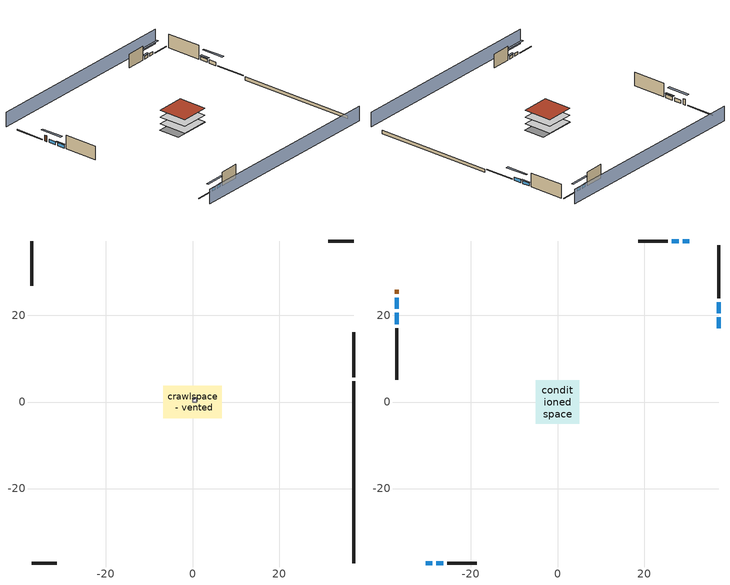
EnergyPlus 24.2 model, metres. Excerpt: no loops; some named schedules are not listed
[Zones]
central ac and furnace airloop ret air zone
 floor adiabatic (AdiabaticConst): 0,0 0,1 1,1 1,0 z0
 wall adiabatic (AdiabaticConst): 0,1 0,0 1,0 1,1 0,1 z0:1
 ceiling adiabatic (AdiabaticConst): 1,0 1,1 0,1 0,0 z1
crawlspace - vented
 floor foundation (Slab1 construction): -6.75,-3.75 -6.75,3.75 6.75,3.75 6.75,-3.75 z-0.91
 wall outside (RimJoist1 construction): 37.21,5.7 37.21,16.1 z0.3:0.61
 wall outside (RimJoist2 construction): -37.21,-37.21 -31.42,-37.21 z0.3:0.61
 wall outside (RimJoist3 construction): -37.21,37.21 -37.21,26.82 z0.3:0.61
 wall outside (RimJoist4 construction): 37.21,37.21 31.42,37.21 z0.3:0.61
 wall foundation (FoundationWall1 construction): 37.21,-37.21 37.21,4.77 z-0.91:0.3
conditioned space
 floor to crawlspace - vented (Floor1 construction): -5.03,-5.03 -5.03,5.03 5.03,5.03 5.03,-5.03 z0.3
 floor adiabatic (AdiabaticFloorConstruction): -5.03,-5.03 -5.03,5.03 5.03,5.03 5.03,-5.03 z2.74
 wall outside (AdiabaticWallConstruction 1): -37.21,25.89 -37.21,24.97 z0.3:2.34
 wall outside (AdiabaticWallConstruction): 37.21,17.03 37.21,19.59 / 37.21,20.51 37.21,23.07 / -37.21,20.6 -37.21,17.93 z0.3:1.46; -30.49,-37.21 -28.9,-37.21 / -27.98,-37.21 -26.39,-37.21 / 30.49,37.21 28.9,37.21 / 27.98,37.21 26.39,37.21 z0.3:1.34; -37.21,24.05 -37.21,21.52 z0.3:1.43
 wall outside (Wall1 construction): 37.21,24 37.21,36.28 z0.3:5.18
 wall outside (Wall2 construction): -25.46,-37.21 -18.64,-37.21 z0.3:5.18
 wall outside (Wall3 construction): -37.21,17 -37.21,5.1 z0.3:5.18
 wall outside (Wall4 construction): 25.46,37.21 18.64,37.21 z0.3:5.18
 window (WindowConstruction): 37.21,17.03 37.21,19.58 z0.3:1.46
 window (WindowConstruction 1): 37.21,20.51 37.21,23.07 z0.3:1.46
 window (WindowConstruction 2): -30.49,-37.21 -28.91,-37.21 z0.3:1.34
 window (WindowConstruction 3): -27.98,-37.21 -26.39,-37.21 z0.3:1.34
 window (WindowConstruction 4): -37.21,24.05 -37.21,21.53 z0.3:1.43
 window (WindowConstruction 5): -37.21,20.6 -37.21,17.93 z0.3:1.46
 window (WindowConstruction 6): 30.49,37.21 28.91,37.21 z0.3:1.34
 window (WindowConstruction 7): 27.98,37.21 26.39,37.21 z0.3:1.34
 door (Door): -37.21,25.89 -37.21,24.98 z0.3:2.34
 ceiling adiabatic (AdiabaticFloorConstruction): 5.03,-5.03 5.03,5.03 -5.03,5.03 -5.03,-5.03 z2.74
 roof outside (Roof1 construction): -5.03,5.03 -5.03,-5.03 5.03,-5.03 5.03,5.03 z5.18
shading: 37.21,41.78 -37.21,41.78 / -37.21,-41.78 37.21,-41.78 z0:5.18; 37.21,22.33 37.21,14.28 37.82,14.28 37.82,22.33 z4.21; 37.21,23.38 37.21,20.21 37.82,20.21 37.82,23.38 z1.77; -26.16,-37.21 -33.23,-37.21 -33.23,-37.82 -26.16,-37.82 z4.08; -26.08,-37.21 -28.28,-37.21 -28.28,-37.82 -26.08,-37.82 z1.65; -37.21,18.78 -37.21,26.79 -37.82,26.79 -37.82,18.78 z4.18; -37.21,17.63 -37.21,20.9 -37.82,20.9 -37.82,17.63 z1.77; 26.16,37.21 33.23,37.21 33.23,37.82 26.16,37.82 z4.08; 26.08,37.21 28.28,37.21 28.28,37.82 26.08,37.82 z1.65
[Building]
Building 1: Terrain=Suburbs
[Site:Location]
Portland Intl Arpt_OR: Latitude {deg}=45.59; Longitude {deg}=-122.6; Time Zone {hr}=-8; Elevation {m}=33; Keep Site Location Information=Yes
[Site:GroundTemperature:Shallow]
10.2558, 8.96328, 8.85977, 9.47314, 11.9355, 14.3863, 16.5111, 17.8571, 17.9714, 16.8767, 14.8061, 12.4304
[Site:WaterMainsTemperature]
Calculation Method=Schedule; Temperature Schedule=mains temperature schedule
[Material] Roughness=Rough; Thermal Absorptance=0.9
Name | Thickness {m} | Conductivity {W/m-K} | Density {kg/m3} | Specific Heat {J/kg-K} | Solar Absorptance | Visible Absorptance
asphalt or fiberglass shingles | 0.00635 | 0.162714 | 1121.4 | 1465.45 | 0.85 | 0.85
brick veneer | 0.1016 | 0.793375 | 1762.2 | 795.53 | 0.5 | 0.5
concrete 8.0 in. | 0.2032 | 1.803125 | 2242.8 | 837.4 | 0.7 | 0.7
door material | 0.04445 | 0.0612267 | 512.64 | 1214.23 | 0.7 | 0.7
floor covering | 0.0127 | 0.0433444 | 54.468 | 1339.84 | 0.6 | 0.6
floor rigid ins; wall rigid ins | 0.512978 | 0.029427 | 32.04 | 1214.23 | 0.7 | 0.7
floor stud and cavity | 0.1397 | 0.923637 | 92.3553 | 1139.71 | 0.7 | 0.7
floor stud and cavity 1 | 0.1397 | 1.75129 | 37.0049 | 1207.88 | 0.7 | 0.7
furniture material conditioned space 1 | 0.1524 | 0.115458 | 640.8 | 1214.23 | 0.6 | 0.6
gypsum board | 0.0127 | 0.160291 | 801 | 837.4 | 0.6 | 0.6
osb sheathing 0.5 in. | 0.0127 | 0.115458 | 512.64 | 1214.23 | 0.7 | 0.7
osb sheathing 0.75 in. | 0.01905 | 0.115458 | 512.64 | 1214.23 | 0.7 | 0.7
rim joist stud and cavity | 0.0508 | 0.180795 | 50.32683 | 1063.81 | 0.6 | 0.6
roof rigid ins | 0.103632 | 0.029427 | 32.04 | 1214.23 | 0.7 | 0.7
roof stud and cavity | 0.2032 | 0.0828465 | 78.34581 | 1123.46 | 0.7 | 0.7
soil 0.5 in. | 0.0127 | 1.3848 | 1842.3 | 418.7 | 0.7 | 0.7
wall stud and cavity | 0.1397 | 0.558292 | 139.0536 | 1170.24 | 0.7 | 0.7
wall stud and cavity 1 | 0.0889 | 0.380278 | 52.3479 | 1209.89 | 0.7 | 0.7
wall stud and cavity 2 | 0.0889 | 0.391764 | 83.0341 | 1211.67 | 0.7 | 0.7
wood siding; wood siding 1 | 0.0254 | 0.102417 | 544.68 | 1172.36 | 0.7 | 0.7
[Material:NoMass]
Adiabatic: Roughness=Rough; Thermal Resistance {m2-K/W}=176.1; Thermal Absorptance=0.9; Solar Absorptance=0.7; Visible Absorptance=0.7
[WindowMaterial:SimpleGlazingSystem]
WindowMaterial: U-Factor {W/m2-K}=2.78222; Solar Heat Gain Coefficient=0.56
[Construction]
AdiabaticConst: Adiabatic
AdiabaticFloorConstruction: floor stud and cavity 1, floor rigid ins, osb sheathing 0.75 in., floor covering
AdiabaticWallConstruction: wood siding, wall rigid ins, wall stud and cavity 1, gypsum board
AdiabaticWallConstruction 1: wood siding 1, wall rigid ins, wall stud and cavity 1, gypsum board
Door: door material
Floor1 construction: floor stud and cavity, osb sheathing 0.75 in., floor covering
FoundationWall1 construction: concrete 8.0 in.
furniture construction conditioned space 1: furniture material conditioned space 1
PartitionWallConstruction: gypsum board, wall stud and cavity 2, gypsum board
RimJoist1 construction; RimJoist2 construction; RimJoist3 construction; RimJoist4 construction: brick veneer, rim joist stud and cavity
Roof1 construction: asphalt or fiberglass shingles, roof rigid ins, osb sheathing 0.75 in., roof stud and cavity, gypsum board
Slab1 construction: soil 0.5 in.
Wall1 construction; Wall2 construction; Wall3 construction; Wall4 construction: brick veneer, osb sheathing 0.5 in., wall stud and cavity, gypsum board
WindowConstruction; WindowConstruction 1; WindowConstruction 2; WindowConstruction 3; WindowConstruction 4; WindowConstruction 5; WindowConstruction 6; WindowConstruction 7: WindowMaterial
[Zone] Multiplier=1
Name | Volume {m3} | Part of Total Floor Area
central ac and furnace airloop ret air zone | 1 | No
conditioned space | 493.619 | Yes
crawlspace - vented | 123.405 | Yes
[Space]
Name | Zone | Space Type | Volume {m3}
central ac and furnace airloop ret air space | central ac and furnace airloop ret air zone | Plenum Space Type
conditioned space 1 | conditioned space |  | 493.619
crawlspace - vented 1 | crawlspace - vented |  | 123.405
[SpaceList]
Plenum Space Type: central ac and furnace airloop ret air space
[OtherEquipment] Design Level Calculation Method=EquipmentLevel
Name | Fuel Type | Zone or ZoneList or Space or SpaceList | Schedule | Design Level {W} | Fraction Latent | Fraction Radiant | Fraction Lost
central ac and furnace airloop_0 RetCondToRP; central ac and furnace airloop_0 RetSensLkToRP | None | central ac and furnace airloop ret air space | Always On Discrete | 0 | 0 | 0 | 0
central ac and furnace airloop_0 RetLatLkToRP | None | central ac and furnace airloop ret air space | Always On Discrete | 0 | 1 | 0 | 0
central ac and furnace airloop_0 SupCondToLv; central ac and furnace airloop_0 SupSensLkToCond; mech vent house fan sensible load; water heater sens | None | conditioned space 1 | Always On Discrete | 0 | 0 | 0 | 0
central ac and furnace airloop_0 SupLatLkToCond; mech vent house fan latent load; water heater lat | None | conditioned space 1 | Always On Discrete | 0 | 1 | 0 | 0
clothes dryer 1 | Electricity | conditioned space 1 | clothes_dryer | 0 | 0.015 | 0.081 | 0.85
cooking range 1 | Electricity | conditioned space 1 | cooking_range | 0 | 0.08 | 0.432 | 0.2
general water use latent | None | conditioned space 1 | general water use schedule | 62.594 | 1 | 0 | 0
general water use sensible | None | conditioned space 1 | general water use schedule | -61.6891 | 0 | 0.6 | 0
water heater energy adjustment1 | Electricity | conditioned space 1 | Always On Discrete | 0.01 | 0 | 0 | 1
central ac and furnace airloop_0 RetCondToDZ; central ac and furnace airloop_0 SupCondToDZ; central ac and furnace airloop_0 SupSensLkToDZ | None | crawlspace - vented 1 | Always On Discrete | 0 | 0 | 0 | 0
central ac and furnace airloop_0 SupLatLkToDZ | None | crawlspace - vented 1 | Always On Discrete | 0 | 1 | 0 | 0
[SurfaceProperty:IncidentSolarMultiplier] Incident Solar Multiplier=1; Incident Solar Multiplier Schedule=trans schedule winter=0.85 summer=0.7
Window1; Window2; Window3; Window4; Window5; Window6; Window7; Window8
[InternalMass] Zone or ZoneList=conditioned space; Space or SpaceList=conditioned space 1
Name | Construction | Surface Area {m2}
furniture mass conditioned space 1 | furniture construction conditioned space 1 | 80.97429
partition wall mass | PartitionWallConstruction | 202.436
[Lights]
interior lighting: Zone or ZoneList or Space or SpaceList=conditioned space 1; Schedule=lighting_interior; Design Level Calculation Method=LightingLevel; Lighting Level {W}=367.538; Return Air Fraction=0; Fraction Radiant=0.6; Fraction Visible=0.2; Fraction Replaceable=1
[People]
occupants: Zone or ZoneList or Space or SpaceList=conditioned space 1; Number of People Schedule=occupants; Number of People Calculation Method=People; Number of People=3; Fraction Radiant=0.314171; Sensible Heat Fraction=0.56303; Activity Level Schedule=occupants activity schedule; Carbon Dioxide Generation Rate {m3/s-W}=0; Enable ASHRAE 55 Comfort Warnings=No; Mean Radiant Temperature Calculation Type=EnclosureAveraged
[ElectricEquipment] Zone or ZoneList or Space or SpaceList=conditioned space 1; Design Level Calculation Method=EquipmentLevel
Name | Schedule | Design Level {W} | Fraction Latent | Fraction Radiant | Fraction Lost
clothes dryer | clothes_dryer | 5310.44 | 0.015 | 0.081 | 0.85
clothes washer | clothes_washer | 289.643 | 0.03 | 0.162 | 0.7
cooking range | cooking_range | 1713.23 | 0.08 | 0.432 | 0.2
dishwasher | dishwasher | 738.202 | 0.3 | 0.18 | 0.4
fridge | fridge schedule | 41.5354 | 0 | 0.6 | 0
mech vent bath fan 0 | mech vent bath fan 0 schedule | 30 | 0 | 0 | 1
mech vent house fan | mech vent house fan schedule | 0 | 0 | 0 | 1
mech vent house fan cfis | mech vent house fan cfis schedule | 0 | 0 | 0 | 0
mech vent range fan 0 | mech vent range fan 0 schedule | 30 | 0 | 0 | 1
misc plug loads | plug_loads_other | 200.181 | 0.021 | 0.558 | 0.049
misc tv | plug_loads_tv | 311.403 | 0 | 0.6 | 0
whole house fan | Always On Discrete | 0 | 0 | 0 | 1
[ZoneInfiltration:DesignFlowRate] Schedule=Always On Discrete
Name | Zone or ZoneList or Space or SpaceList | Design Flow Rate Calculation Method | Design Flow Rate {m3/s} | Air Changes per Hour {1/hr} | Constant Term Coefficient | Temperature Term Coefficient | Velocity Term Coefficient | Velocity Squared Term Coefficient
infil flow; natural vent flow; whole house fan flow | conditioned space 1 | Flow/Zone | 0
crawlspace_vented 1 duct leakage imbalance infil flow | crawlspace - vented 1 | Flow/Zone | 0
infil crawlspace - vented 1 | crawlspace - vented 1 | AirChanges/Hour |  | 2.6013 | 1 | 0 | 0 | 0
[ZoneMixing] Schedule=Always On Continuous; Design Flow Rate Calculation Method=Flow/Zone; Design Flow Rate {m3/s}=0
Name | Zone or Space | Source Zone or Space
central ac and furnace airloop_0 ZoneMixDZToCond mix | conditioned space | crawlspace - vented
central ac and furnace airloop_0 ZoneMixCondToDZ mix | crawlspace - vented | conditioned space
[SurfaceProperty:ExposedFoundationPerimeter]
Slab1: Exposed Perimeter Calculation Method=TotalExposedPerimeter; Total Exposed Perimeter {m}=41.9862
[AvailabilityManager:Scheduled]
central ac and furnace airloop Availability Manager: Schedule=Always On Discrete
[AirLoopHVAC:ReturnPlenum]
Air Loop HVAC Return Plenum 1: Zone=central ac and furnace airloop ret air zone
[WaterUse:Equipment]
dishwasher: Peak Flow Rate {m3/s}=5.89343e-06; Flow Rate Fraction Schedule=hot_water_dishwasher
[Foundation:Kiva]
Foundation Kiva 1: Initial Indoor Air Temperature {C}=8.52769; Wall Height Above Grade {m}=0.3048; Wall Depth Below Slab {m}=0.2032
[Foundation:Kiva:Settings]
Soil Conductivity {W/m-K}=1.3848; Soil Density {kg/m3}=1842.3; Soil Specific Heat {J/kg-K}=418.7; Ground Solar Absorptivity=0.9; Ground Thermal Absorptivity=0.9; Ground Surface Roughness {m}=0.03; Far-Field Width {m}=40; Deep-Ground Boundary Condition=ZeroFlux; Deep-Ground Depth {m}=40; Minimum Cell Dimension {m}=0.2; Maximum Cell Growth Coefficient=3; Simulation Timestep=Timestep
[Exterior:Lights]
exterior lighting: Schedule=exterior lighting schedule; Design Level {W}=8.01452
[EnergyManagementSystem:GlobalVariable]
central_ac_and_furnace_airloop_0_DuctImbalLkExhFanEquivCond
central_ac_and_furnace_airloop_0_DuctImbalLkExhFanEquivDZ
central_ac_and_furnace_airloop_0_DuctImbalLkSupFanEquivCond
central_ac_and_furnace_airloop_0_DuctImbalLkSupFanEquivDZ
central_ac_and_furnace_airloop_0_DZ_T
central_ac_and_furnace_airloop_0_DZ_W
central_ac_and_furnace_airloop_0_RetCondToDZ
central_ac_and_furnace_airloop_0_RetCondToRP
central_ac_and_furnace_airloop_0_RetLatLkToRP
central_ac_and_furnace_airloop_0_RetSensLkToRP
central_ac_and_furnace_airloop_0_SupCondToDZ
central_ac_and_furnace_airloop_0_SupCondToLv
central_ac_and_furnace_airloop_0_SupLatLkToCond
central_ac_and_furnace_airloop_0_SupLatLkToDZ
central_ac_and_furnace_airloop_0_SupSensLkToCond
central_ac_and_furnace_airloop_0_SupSensLkToDZ
central_ac_and_furnace_airloop_0_ZoneMixCondToDZ
central_ac_and_furnace_airloop_0_ZoneMixDZToCond
central_ac_and_furnace_airloop_AH_MFR
central_ac_and_furnace_airloop_AH_Tout
central_ac_and_furnace_airloop_AH_VFR
central_ac_and_furnace_airloop_AH_Wout
central_ac_and_furnace_airloop_Fan_RTF
central_ac_and_furnace_airloop_RA_T
central_ac_and_furnace_airloop_Ra_W
infil_program_Qfan
infil_program_Qinf
natural_vent_program_Qnv
natural_vent_program_Qwhf
[EnergyManagementSystem:Sensor]
Name | Output:Variable or Output:Meter Index Key | Output:Variable or Output:Meter
airflow_gain | infil flow | Infiltration Sensible Heat Gain Energy
airflow_gain_1 | natural vent flow | Infiltration Sensible Heat Gain Energy
airflow_gain_2 | whole house fan flow | Infiltration Sensible Heat Gain Energy
airflow_loss | infil flow | Infiltration Sensible Heat Loss Energy
airflow_loss_1 | natural vent flow | Infiltration Sensible Heat Loss Energy
airflow_loss_2 | whole house fan flow | Infiltration Sensible Heat Loss Energy
central_ac_and_furnace_airloop_0_DZ_T_s | crawlspace - vented | Zone Air Temperature
central_ac_and_furnace_airloop_0_DZ_W_s | crawlspace - vented | Zone Mean Air Humidity Ratio
central_ac_and_furnace_airloop_AH_MFR_s | Node 5 | System Node Mass Flow Rate
central_ac_and_furnace_airloop_AH_Tout_s | Node 5 | System Node Temperature
central_ac_and_furnace_airloop_AH_VFR_s | Node 5 | System Node Current Density Volume Flow Rate
central_ac_and_furnace_airloop_AH_Wout_s | Node 5 | System Node Humidity Ratio
central_ac_and_furnace_airloop_RA_T_s | Node 8 | System Node Temperature
central_ac_and_furnace_airloop_Ra_W_s | Node 8 | System Node Humidity Ratio
clg_load_cond |  | Cooling:EnergyTransfer:Zone:CONDITIONED SPACE
clg_load_duct |  | Cooling:EnergyTransfer:Zone:CENTRAL AC AND FURNACE AIRLOOP RET AIR ZONE
clg_sp_s; clg_sp_s_1 | cooling setpoint | Schedule Value
clothes_dryer_exhaust_0_sch_s | clothes_dryer | Schedule Value
cool_season | cooling season schedule | Schedule Value
ducts_conv | central ac and furnace airloop_0 RetCondToRP | Other Equipment Convective Heating Energy
ducts_conv_1 | central ac and furnace airloop_0 RetLatLkToRP | Other Equipment Convective Heating Energy
ducts_conv_2 | central ac and furnace airloop_0 RetSensLkToRP | Other Equipment Convective Heating Energy
ducts_conv_3 | central ac and furnace airloop_0 SupCondToLv | Other Equipment Convective Heating Energy
ducts_conv_4 | central ac and furnace airloop_0 SupLatLkToCond | Other Equipment Convective Heating Energy
ducts_conv_5 | central ac and furnace airloop_0 SupSensLkToCond | Other Equipment Convective Heating Energy
ducts_rad | central ac and furnace airloop_0 RetCondToRP | Other Equipment Radiant Heating Energy
ducts_rad_1 | central ac and furnace airloop_0 RetLatLkToRP | Other Equipment Radiant Heating Energy
ducts_rad_2 | central ac and furnace airloop_0 RetSensLkToRP | Other Equipment Radiant Heating Energy
ducts_rad_3 | central ac and furnace airloop_0 SupCondToLv | Other Equipment Radiant Heating Energy
ducts_rad_4 | central ac and furnace airloop_0 SupLatLkToCond | Other Equipment Radiant Heating Energy
ducts_rad_5 | central ac and furnace airloop_0 SupSensLkToCond | Other Equipment Radiant Heating Energy
htg_load_cond |  | Heating:EnergyTransfer:Zone:CONDITIONED SPACE
htg_load_duct |  | Heating:EnergyTransfer:Zone:CENTRAL AC AND FURNACE AIRLOOP RET AIR ZONE
htg_sp_s; htg_sp_s_1 | heating setpoint | Schedule Value
ig_ee_conv | clothes dryer | Electric Equipment Convective Heating Energy
ig_ee_conv_2 | cooking range | Electric Equipment Convective Heating Energy
ig_ee_conv_3 | dishwasher | Electric Equipment Convective Heating Energy
ig_ee_conv_4 | fridge | Electric Equipment Convective Heating Energy
ig_ee_conv_5 | misc plug loads | Electric Equipment Convective Heating Energy
ig_ee_conv_6 | misc tv | Electric Equipment Convective Heating Energy
ig_ee_conv_7 | whole house fan | Electric Equipment Convective Heating Energy
ig_ee_rad | clothes dryer | Electric Equipment Radiant Heating Energy
ig_ee_rad_2 | cooking range | Electric Equipment Radiant Heating Energy
ig_ee_rad_3 | dishwasher | Electric Equipment Radiant Heating Energy
ig_ee_rad_4 | fridge | Electric Equipment Radiant Heating Energy
ig_ee_rad_5 | misc plug loads | Electric Equipment Radiant Heating Energy
ig_ee_rad_6 | misc tv | Electric Equipment Radiant Heating Energy
ig_ee_rad_7 | whole house fan | Electric Equipment Radiant Heating Energy
ig_lgt_conv | interior lighting | Lights Convective Heating Energy
ig_lgt_rad | interior lighting | Lights Radiant Heating Energy
ig_lgt_vis | interior lighting | Lights Visible Radiation Heating Energy
ig_oe_conv | clothes dryer 1 | Other Equipment Convective Heating Energy
ig_oe_conv_1 | cooking range 1 | Other Equipment Convective Heating Energy
ig_oe_conv_2 | general water use latent | Other Equipment Convective Heating Energy
ig_oe_conv_3 | general water use sensible | Other Equipment Convective Heating Energy
ig_oe_conv_4 | water heater energy adjustment1 | Other Equipment Convective Heating Energy
ig_oe_conv_5 | water heater lat | Other Equipment Convective Heating Energy
ig_oe_conv_6 | water heater sens | Other Equipment Convective Heating Energy
ig_oe_rad | clothes dryer 1 | Other Equipment Radiant Heating Energy
ig_oe_rad_1 | cooking range 1 | Other Equipment Radiant Heating Energy
ig_oe_rad_2 | general water use latent | Other Equipment Radiant Heating Energy
ig_oe_rad_3 | general water use sensible | Other Equipment Radiant Heating Energy
ig_oe_rad_4 | water heater energy adjustment1 | Other Equipment Radiant Heating Energy
ig_oe_rad_5 | water heater lat | Other Equipment Radiant Heating Energy
ig_oe_rad_6 | water heater sens | Other Equipment Radiant Heating Energy
ig_ppl_conv | occupants | People Convective Heating Energy
ig_ppl_rad | occupants | People Radiant Heating Energy
im_conv | furniture mass conditioned space 1 | Surface Inside Face Convection Heat Gain Energy
im_conv_1 | partition wall mass | Surface Inside Face Convection Heat Gain Energy
im_ig | furniture mass conditioned space 1 | Surface Inside Face Internal Gains Radiation Heat Gain Energy
im_ig_1 | partition wall mass | Surface Inside Face Internal Gains Radiation Heat Gain Energy
im_lgt | furniture mass conditioned space 1 | Surface Inside Face Lights Radiation Heat Gain Energy
im_lgt_1 | partition wall mass | Surface Inside Face Lights Radiation Heat Gain Energy
im_sol | furniture mass conditioned space 1 | Surface Inside Face Solar Radiation Heat Gain Energy
im_sol_1 | partition wall mass | Surface Inside Face Solar Radiation Heat Gain Energy
im_surf | furniture mass conditioned space 1 | Surface Inside Face Net Surface Thermal Radiation Heat Gain Energy
im_surf_1 | partition wall mass | Surface Inside Face Net Surface Thermal Radiation Heat Gain Energy
mech_vent_bath_fan_0_sch_s | mech vent bath fan 0 schedule | Schedule Value
mech_vent_range_fan_0_sch_s | mech vent range fan 0 schedule | Schedule Value
mv_conv | mech vent bath fan 0 | Electric Equipment Convective Heating Energy
mv_conv_1 | mech vent house fan | Electric Equipment Convective Heating Energy
mv_conv_2 | mech vent house fan cfis | Electric Equipment Convective Heating Energy
mv_conv_3 | mech vent range fan 0 | Electric Equipment Convective Heating Energy
mv_conv_4 | mech vent house fan latent load | Other Equipment Convective Heating Energy
mv_conv_5 | mech vent house fan sensible load | Other Equipment Convective Heating Energy
mv_rad | mech vent bath fan 0 | Electric Equipment Radiant Heating Energy
mv_rad_1 | mech vent house fan | Electric Equipment Radiant Heating Energy
mv_rad_2 | mech vent house fan cfis | Electric Equipment Radiant Heating Energy
mv_rad_3 | mech vent range fan 0 | Electric Equipment Radiant Heating Energy
mv_rad_4 | mech vent house fan latent load | Other Equipment Radiant Heating Energy
mv_rad_5 | mech vent house fan sensible load | Other Equipment Radiant Heating Energy
natural_vent_s | natural vent schedule | Schedule Value
out_pb_s |  | Site Outdoor Air Barometric Pressure
out_wt_s |  | Site Outdoor Air Humidity Ratio
site_vw_s |  | Site Wind Speed
ss_back_out | Window1 | Surface Window Shortwave from Zone Back Out Window Heat Transfer Rate
ss_back_out_1 | Window2 | Surface Window Shortwave from Zone Back Out Window Heat Transfer Rate
ss_back_out_2 | Window3 | Surface Window Shortwave from Zone Back Out Window Heat Transfer Rate
ss_back_out_3 | Window4 | Surface Window Shortwave from Zone Back Out Window Heat Transfer Rate
ss_back_out_4 | Window5 | Surface Window Shortwave from Zone Back Out Window Heat Transfer Rate
ss_back_out_5 | Window6 | Surface Window Shortwave from Zone Back Out Window Heat Transfer Rate
ss_back_out_6 | Window7 | Surface Window Shortwave from Zone Back Out Window Heat Transfer Rate
ss_back_out_7 | Window8 | Surface Window Shortwave from Zone Back Out Window Heat Transfer Rate
ss_conv | Door1 | Surface Inside Face Convection Heat Gain Energy
ss_conv_1 | Window1 | Surface Inside Face Convection Heat Gain Energy
ss_conv_2 | Window2 | Surface Inside Face Convection Heat Gain Energy
ss_conv_3 | Window3 | Surface Inside Face Convection Heat Gain Energy
ss_conv_4 | Window4 | Surface Inside Face Convection Heat Gain Energy
ss_conv_5 | Window5 | Surface Inside Face Convection Heat Gain Energy
ss_conv_6 | Window6 | Surface Inside Face Convection Heat Gain Energy
ss_conv_7 | Window7 | Surface Inside Face Convection Heat Gain Energy
ss_conv_8 | Window8 | Surface Inside Face Convection Heat Gain Energy
ss_ig | Door1 | Surface Inside Face Internal Gains Radiation Heat Gain Energy
ss_ig_1 | Window1 | Surface Inside Face Internal Gains Radiation Heat Gain Energy
ss_ig_2 | Window2 | Surface Inside Face Internal Gains Radiation Heat Gain Energy
ss_ig_3 | Window3 | Surface Inside Face Internal Gains Radiation Heat Gain Energy
ss_ig_4 | Window4 | Surface Inside Face Internal Gains Radiation Heat Gain Energy
ss_ig_5 | Window5 | Surface Inside Face Internal Gains Radiation Heat Gain Energy
ss_ig_6 | Window6 | Surface Inside Face Internal Gains Radiation Heat Gain Energy
ss_ig_7 | Window7 | Surface Inside Face Internal Gains Radiation Heat Gain Energy
ss_ig_8 | Window8 | Surface Inside Face Internal Gains Radiation Heat Gain Energy
ss_lgt | Door1 | Surface Inside Face Lights Radiation Heat Gain Energy
ss_sol | Door1 | Surface Inside Face Solar Radiation Heat Gain Energy
ss_surf | Door1 | Surface Inside Face Net Surface Thermal Radiation Heat Gain Energy
ss_surf_1 | Window1 | Surface Inside Face Net Surface Thermal Radiation Heat Gain Energy
ss_surf_2 | Window2 | Surface Inside Face Net Surface Thermal Radiation Heat Gain Energy
ss_surf_3 | Window3 | Surface Inside Face Net Surface Thermal Radiation Heat Gain Energy
ss_surf_4 | Window4 | Surface Inside Face Net Surface Thermal Radiation Heat Gain Energy
ss_surf_5 | Window5 | Surface Inside Face Net Surface Thermal Radiation Heat Gain Energy
ss_surf_6 | Window6 | Surface Inside Face Net Surface Thermal Radiation Heat Gain Energy
ss_surf_7 | Window7 | Surface Inside Face Net Surface Thermal Radiation Heat Gain Energy
ss_surf_8 | Window8 | Surface Inside Face Net Surface Thermal Radiation Heat Gain Energy
ss_trans_in | Window1 | Surface Window Transmitted Solar Radiation Rate
ss_trans_in_1 | Window2 | Surface Window Transmitted Solar Radiation Rate
